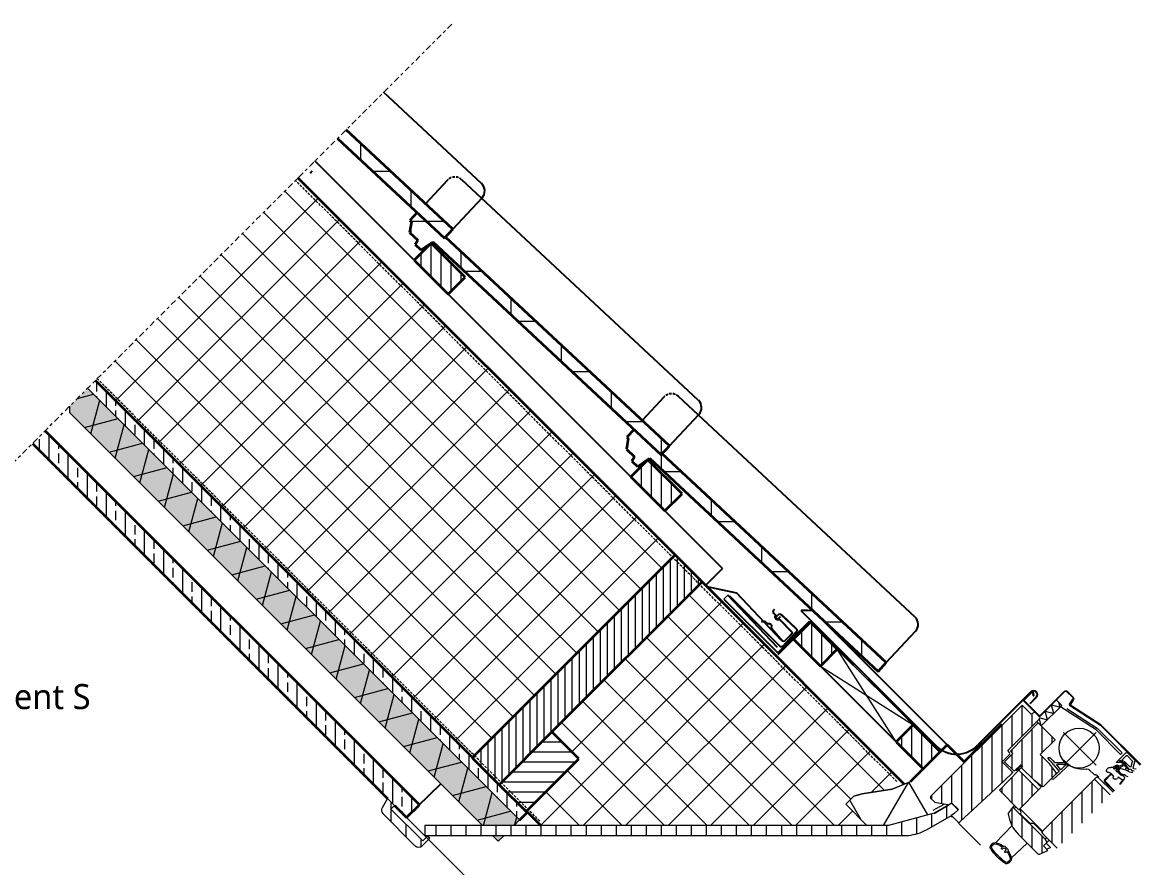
# Model space of a CAD drawing. Header units: millimetres. Extents: x 1789 to 13769, y 2055 to 27197.
# Drawn here: x 5212 to 6328, y 14554 to 15399 of the extents above; entities that cross this region are included whole.
import ezdxf

# ---------------------------------------------------------------- set-up
doc = ezdxf.new("R2010")
doc.units = ezdxf.units.MM
doc.linetypes.add('MV_center', pattern=[15, 6, -3, 3, -3])
doc.linetypes.add('MV_hidden', pattern=[3.75, 2.5, -1.25])
for name, color, linetype, lineweight in [('A-DETL', 90, 'Continuous', 13), ('A-DETL-GENF', 92, 'Continuous', 18), ('G-ANNO-TEXT', 231, 'Continuous', 13), ('SANDWICH DAKELEMENTEN', 20, 'Continuous', 70), ('TUIMELVENSTERS', 5, 'Continuous', 35), ('velux_005_dwg', 8, 'Continuous', 13)]:
    doc.layers.add(name, color=color, linetype=linetype, lineweight=lineweight)
doc.styles.add('Segoe UI_2', font='segoeui.ttf', dxfattribs={"height": 25})
pattern_1 = [(90, (0, 0), (-19.05, 1e-15), []), (90, (9.525, 0), (-19.05, 1e-15), [9.525, -4.762])]
pattern_2 = [(0, (0, 0), (0, 50), []), (90, (0, 0), (-50, 3e-15), [])]
pattern_3 = [(90, (0, 0), (-10, 6e-16), [])]
pattern_4 = [(90, (0, 0), (-15, 9e-16), [])]

# ---------------------------------------------------------------- blocks, each defined once
blk = doc.blocks.new('velux_005_dwg_VELUX 005 - 000-3291662-Details Restauratie 1-10')
at = {"layer": 'TUIMELVENSTERS', "color": 30, "lineweight": 18}
for p, q in [((554.8, 770.3), (539.9, 755.4)), ((555.2, 769.9), (540.4, 755)), ((559.3, 768.1), (557.5, 769.9)), ((559.7, 768.5), (558, 770.3)), ((539.9, 752.3), (554.1, 738.1)), ((540.4, 752.7), (554.5, 738.5))]:
    blk.add_line(p, q, dxfattribs=at)
at = {"layer": 'TUIMELVENSTERS', "color": 30, "lineweight": 18, "flags": 128}
for points in [[(556.8, 738.5), (605.6, 790.1), (606.1, 789.7), (557.3, 738.1)], [(557.3, 766), (555.8, 767.5), (556.3, 767.9), (557.7, 766.5)]]:
    blk.add_lwpolyline(points, dxfattribs=at)
at = {"layer": 'TUIMELVENSTERS', "color": 30, "lineweight": 18}
for centre, radius, start, end in [((556.4, 768.7), 2.25, 45, 135), ((556.4, 768.7), 1.65, 45, 135), ((558.5, 767.3), 1.75, 225, 315), ((558.5, 767.3), 1.15, 225, 315), ((558.5, 767.3), 1.15, 315, 45), ((558.5, 767.3), 1.75, 315, 45), ((541.5, 753.8), 2.25, 135, 225), ((541.5, 753.8), 1.65, 135, 225), ((555.7, 739.7), 2.25, 225, 315), ((555.7, 739.7), 1.65, 225, 315)]:
    blk.add_arc(centre, radius, start, end, dxfattribs=at)
blk = doc.blocks.new('velux_005_dwg_VELUX 005 - 001-3291663-Details Restauratie 1-10')
at = {"layer": 'SANDWICH DAKELEMENTEN', "color": 30, "lineweight": 18}
for p, q in [((561.1, 769.8), (562.3, 771.1)), ((562.5, 774.9), (561.9, 775.6)), ((545, 752.2), (556.7, 764.9)), ((556.9, 765), (557.5, 764.8)), ((561.3, 768.1), (561, 769.6)), ((569, 761.7), (567.6, 761.8)), ((570.4, 763.2), (569.2, 761.8)), ((574.9, 763.4), (574.1, 763.8)), ((565, 756.8), (553.9, 743.5)), ((564.8, 757.6), (565, 757))]:
    blk.add_line(p, q, dxfattribs=at)
at = {"layer": 'SANDWICH DAKELEMENTEN', "color": 30, "lineweight": 18, "flags": 128}
blk.add_lwpolyline([(552.7, 743.3), (548.9, 747.1), (545.2, 750.8)], dxfattribs=at)
at = {"layer": 'SANDWICH DAKELEMENTEN', "color": 30, "lineweight": 18}
for centre, radius, start, end in [((560.1, 773.1), 2.95, 317.5952, 37.8215), ((556.9, 764.7), 0.25, 73.0556, 137.5952), ((558.4, 767.6), 2.95, 253.0556, 9.6493), ((561.3, 769.6), 0.276, 138.4149, 188.8296), ((567.5, 758.8), 2.95, 88.092, 204.6856), ((569, 762), 0.25, 268.092, 320.1461), ((572.6, 761.3), 2.95, 59.9198, 140.1461), ((564.8, 756.9), 0.25, 320.1461, 24.6856), ((553.2, 744.3), 1.05, 234.6265, 314.8527)]:
    blk.add_arc(centre, radius, start, end, dxfattribs=at)
at = {"layer": 'TUIMELVENSTERS', "color": 30, "lineweight": 18}
for p, q in [((560.7, 770.2), (561.9, 771.5)), ((544.6, 752.5), (556.2, 765.3)), ((557.1, 765.6), (557.7, 765.4)), ((560.7, 768), (560.4, 769.5)), ((569, 761.1), (567.5, 761.2)), ((570.8, 762.8), (569.7, 761.4)), ((565.5, 756.4), (554.4, 743.1)), ((565.3, 757.8), (565.6, 757.3))]:
    blk.add_line(p, q, dxfattribs=at)
at = {"layer": 'TUIMELVENSTERS', "color": 30, "lineweight": 18, "flags": 128}
for points in [[(562, 774.5), (561.4, 775.2), (561.9, 775.6)], [(574.9, 763.4), (574.6, 762.9), (573.8, 763.3)], [(552.3, 742.9), (548.5, 746.7), (544.7, 750.4)]]:
    blk.add_lwpolyline(points, dxfattribs=at)
at = {"layer": 'TUIMELVENSTERS', "color": 30, "lineweight": 18}
for centre, radius, start, end in [((560.1, 773.1), 2.35, 317.5952, 37.8215), ((556.9, 764.7), 0.85, 73.0556, 137.5952), ((558.4, 767.6), 2.35, 253.0556, 9.6493), ((561.3, 769.6), 0.876, 138.4149, 188.8296), ((567.5, 758.8), 2.35, 88.092, 204.6856), ((569, 762), 0.85, 268.092, 320.1461), ((572.6, 761.3), 2.35, 59.9198, 140.1461), ((545.9, 751.6), 1.65, 144.7738, 225), ((545.9, 751.6), 1.05, 146.5974, 225), ((564.8, 756.9), 0.85, 320.1461, 24.6856), ((553.2, 744.3), 1.65, 234.6265, 314.8527)]:
    blk.add_arc(centre, radius, start, end, dxfattribs=at)
blk = doc.blocks.new('velux_005_dwg_VELUX 005 - 004-3291664-Details Restauratie 1-10')
at = {"layer": 'TUIMELVENSTERS', "color": 170, "lineweight": 13}
for p, q in [((307.7, 661.1), (318.5, 672)), ((309, 680.3), (308.8, 677.5))]:
    blk.add_line(p, q, dxfattribs=at)
at = {"layer": 'TUIMELVENSTERS', "color": 170, "lineweight": 13, "flags": 128}
for points in [[(269.3, 676), (275.5, 682.2), (269.3, 676), (275.5, 682.2), (269.3, 676), (275.5, 682.2)], [(269.7, 675.6), (275.9, 681.8), (269.7, 675.6), (275.9, 681.8), (269.7, 675.6), (275.9, 681.8)], [(277.6, 681.8), (302.1, 657.3), (277.6, 681.8), (302.1, 657.3), (277.6, 681.8), (302.1, 657.3)], [(278.1, 682.2), (302.5, 657.8), (278.1, 682.2), (302.5, 657.8), (278.1, 682.2), (302.5, 657.8)], [(318.5, 673.8), (311.2, 681.2), (318.5, 673.8), (311.2, 681.2), (318.5, 673.8), (311.2, 681.2)], [(202, 608.7), (241.7, 648.4), (272.1, 668.1), (272.2, 668.9), (269.1, 673.8)], [(202.5, 608.3), (242.1, 648), (272.6, 667.8), (272.9, 669), (269.6, 674.1)], [(318.1, 672.4), (303.5, 657.8), (318.1, 672.4), (303.5, 657.8), (318.1, 672.4), (303.5, 657.8)], [(309.6, 680.3), (309.4, 677.4), (309.6, 680.3), (309.4, 677.4), (308.8, 677.5), (309, 680.3), (308.8, 677.5), (309, 680.3), (308.8, 677.5), (309.4, 677.4), (309.6, 680.3), (309.4, 677.4)], [(318.1, 673.4), (310.8, 680.7), (318.1, 673.4), (310.8, 680.7), (318.1, 673.4), (310.8, 680.7)]]:
    blk.add_lwpolyline(points, dxfattribs=at)
for points in [[(202, 608.7), (241.7, 648.4), (272.1, 668.1), (272.2, 668.9), (269.1, 673.8), (272.2, 668.9), (272.1, 668.1), (241.7, 648.4)], [(202, 608.7), (241.7, 648.4), (272.1, 668.1), (272.2, 668.9), (269.1, 673.8), (272.2, 668.9), (272.1, 668.1), (241.7, 648.4)], [(202.5, 608.3), (242.1, 648), (272.6, 667.8), (272.9, 669), (269.6, 674.1), (272.9, 669), (272.6, 667.8), (242.1, 648)], [(202.5, 608.3), (242.1, 648), (272.6, 667.8), (272.9, 669), (269.6, 674.1), (272.9, 669), (272.6, 667.8), (242.1, 648)], [(307.7, 661.1), (318.5, 672)], [(307.7, 661.1), (318.5, 672)]]:
    blk.add_lwpolyline(points, close=True, dxfattribs=at)
at = {"layer": 'TUIMELVENSTERS', "color": 170, "lineweight": 13}
for centre, radius, start, end in [((276.8, 680.9), 1.8, 45, 135.003), ((276.8, 680.9), 1.8, 45, 135.003), ((276.8, 680.9), 1.8, 45, 135.003), ((276.8, 680.9), 1.8, 45, 135.003), ((276.8, 680.9), 1.8, 45, 135.003), ((276.8, 680.9), 1.2, 45, 135.003), ((276.8, 680.9), 1.2, 45, 135.003), ((276.8, 680.9), 1.2, 45, 135.003), ((276.8, 680.9), 1.2, 45, 135.003), ((276.8, 680.9), 1.2, 45, 135.003), ((310.3, 680.3), 1.3, 45, 177.3537), ((310.3, 680.3), 1.3, 45, 177.3537), ((310.3, 680.3), 1.3, 45, 177.3537), ((310.3, 680.3), 1.3, 45, 177.3537), ((310.3, 680.3), 1.3, 45, 177.3537), ((270.6, 674.7), 1.8, 135.003, 213.0031), ((270.6, 674.7), 1.8, 135.003, 213.0031), ((270.6, 674.7), 1.8, 135.003, 213.0031), ((270.6, 674.7), 1.8, 135.003, 213.0031), ((270.6, 674.7), 1.8, 135.003, 213.0031), ((270.6, 674.7), 1.2, 135.003, 213.0031), ((270.6, 674.7), 1.2, 135.003, 213.0031), ((270.6, 674.7), 1.2, 135.003, 213.0031), ((270.6, 674.7), 1.2, 135.003, 213.0031), ((270.6, 674.7), 1.2, 135.003, 213.0031), ((310.3, 680.3), 0.7, 45, 177.3537), ((310.3, 680.3), 0.7, 45, 177.3537), ((310.3, 680.3), 0.7, 45, 177.3537), ((310.3, 680.3), 0.7, 45, 177.3537), ((310.3, 680.3), 0.7, 45, 177.3537), ((317.6, 672.9), 0.7, 315, 45), ((317.6, 672.9), 0.7, 315, 45), ((317.6, 672.9), 0.7, 315, 45), ((317.6, 672.9), 0.7, 315, 45), ((317.6, 672.9), 0.7, 315, 45), ((317.6, 672.9), 1.3, 315, 45), ((317.6, 672.9), 1.3, 315, 45), ((317.6, 672.9), 1.3, 315, 45), ((317.6, 672.9), 1.3, 315, 45), ((317.6, 672.9), 1.3, 315, 45), ((303, 658.3), 1.3, 225, 315), ((303, 658.3), 1.3, 225, 315), ((303, 658.3), 1.3, 225, 315), ((303, 658.3), 1.3, 225, 315), ((303, 658.3), 1.3, 225, 315), ((303, 658.3), 0.7, 225, 315), ((303, 658.3), 0.7, 225, 315), ((303, 658.3), 0.7, 225, 315), ((303, 658.3), 0.7, 225, 315), ((303, 658.3), 0.7, 225, 315)]:
    blk.add_arc(centre, radius, start, end, dxfattribs=at)
blk = doc.blocks.new('velux_005_dwg_VELUX 005 - 006-3291665-Details Restauratie 1-10')
at = {"layer": 'TUIMELVENSTERS', "color": 30, "lineweight": 18}
for p, q in [((321.7, 605.3), (323.7, 603.3)), ((301.9, 587), (307.1, 592.2)), ((303.9, 583.5), (301.9, 585.5))]:
    blk.add_line(p, q, dxfattribs=at)
for centre, start, end in [((321, 604.6), 45, 90), ((302.6, 586.2), 135, 225)]:
    blk.add_arc(centre, 1, start, end, dxfattribs=at)
blk = doc.blocks.new('velux_005_dwg_VELUX 005 - 007-3291666-Details Restauratie 1-10')
at = {"layer": 'TUIMELVENSTERS', "color": 30, "lineweight": 18}
for p, q in [((322.5, 564.9), (300, 542.3)), ((329.2, 566), (327.8, 567.9)), ((293.3, 533.3), (295.2, 531.4))]:
    blk.add_line(p, q, dxfattribs=at)
at = {"layer": 'TUIMELVENSTERS', "color": 170, "lineweight": 13}
for p, q in [((346.8, 530.8), (330.4, 548.1)), ((331.2, 515.2), (315.3, 530.3)), ((336.6, 524.2), (337.8, 525.4)), ((338.8, 525.4), (339.9, 524.4)), ((340.9, 525.4), (340.5, 525.8)), ((340.6, 524.4), (340.9, 524.7)), ((348.6, 529.3), (350.5, 527.4)), ((351.4, 528.3), (349.5, 530.2)), ((336.1, 521.4), (336.6, 521)), ((337.6, 522.1), (336.6, 523.2)), ((337.3, 521), (337.6, 521.4)), ((331.8, 512.5), (333.7, 510.6)), ((334.5, 511.5), (332.7, 513.3))]:
    blk.add_line(p, q, dxfattribs=at)
at = {"layer": 'TUIMELVENSTERS', "color": 30, "lineweight": 18, "flags": 128}
blk.add_lwpolyline([(296.4, 530.2), (292.4, 526.2), (292.5, 525.7), (295.7, 524.2)], dxfattribs=at)
at = {"layer": 'TUIMELVENSTERS', "color": 170, "lineweight": 13, "flags": 128}
blk.add_lwpolyline([(337.6, 527.4), (334.6, 524.4)], close=True, dxfattribs=at)
at = {"layer": 'TUIMELVENSTERS', "color": 170, "lineweight": 13}
for centre, radius, start, end in [((307.8, 554.2), 51.8, 304.0472, 325.9528), ((338.3, 526.7), 1, 47.2785, 135), ((338.3, 526.7), 1, 47.2785, 135), ((338.3, 524.9), 0.75, 45, 135), ((339, 527.5), 0.1, 227.2785, 305.8418), ((350.8, 511.2), 20, 100.1501, 125.8418), ((341.1, 526.4), 0.75, 122.6844, 225), ((350.8, 511.2), 18.8, 100.1501, 122.6844), ((340.6, 525.1), 0.5, 315, 45), ((347.7, 528.4), 2.5, 45, 100.1501), ((347.7, 528.4), 1.3, 45, 100.1501), ((349.2, 526.2), 1.8, 325.9528, 45), ((349.2, 526.2), 3, 325.9528, 45), ((350.8, 511.2), 20, 144.1582, 169.8499), ((333.6, 514.3), 2.5, 169.8499, 225), ((350.8, 511.2), 18.8, 147.3156, 169.8499), ((333.6, 514.3), 1.3, 169.8499, 225), ((335.3, 523.7), 1, 135, 222.7215), ((335.3, 523.7), 1, 135, 222.7215), ((334.5, 522.9), 0.1, 324.1582, 42.7215), ((335.6, 520.9), 0.75, 45, 147.3156), ((337.1, 523.7), 0.75, 135, 225), ((336.9, 521.4), 0.5, 225, 315), ((307.8, 554.2), 53, 304.0472, 315), ((337.3, 521.7), 0.5, 315, 45), ((340.2, 524.7), 0.5, 225, 315), ((307.8, 554.2), 53, 315, 325.9528), ((335.8, 512.7), 3, 225, 304.0472), ((335.8, 512.7), 1.8, 225, 304.0472)]:
    blk.add_arc(centre, radius, start, end, dxfattribs=at)
blk = doc.blocks.new('velux_005_dwg_VELUX 005 - 008-3291667-Details Restauratie 1-10')
at = {"layer": 'TUIMELVENSTERS', "color": 30, "lineweight": 18}
for p, q in [((229.6, 581.2), (244.3, 595.8)), ((246.4, 595.8), (249.2, 593.1))]:
    blk.add_line(p, q, dxfattribs=at)
blk.add_arc((245.4, 594.8), 1.5, 44.9627, 134.9627, dxfattribs=at)
blk = doc.blocks.new('velux_005_dwg_VELUX 005 - 011-3291669-Details Restauratie 1-10')
at = {"layer": 'TUIMELVENSTERS', "color": 170, "lineweight": 13}
for p, q in [((237.5, 592.1), (228.1, 582.7)), ((238, 591.7), (228.5, 582.3)), ((231.7, 598.9), (237.5, 593)), ((232.1, 599.3), (238, 593.4))]:
    blk.add_line(p, q, dxfattribs=at)
at = {"layer": 'TUIMELVENSTERS', "color": 170, "lineweight": 13, "flags": 128}
blk.add_lwpolyline([(231, 599.3), (229.5, 597.8), (229.9, 597.4), (231.4, 598.9)], dxfattribs=at)
at = {"layer": 'TUIMELVENSTERS', "color": 170, "lineweight": 13}
for centre, radius, start, end in [((231.5, 598.7), 0.8, 45, 135), ((231.5, 598.7), 0.2, 45, 135), ((237.1, 592.6), 0.6, 315, 45), ((237.1, 592.6), 1.2, 315, 45)]:
    blk.add_arc(centre, radius, start, end, dxfattribs=at)
blk = doc.blocks.new('velux_005_dwg_VELUX 005 - 012-3291670-Details Restauratie 1-10')
at = {"layer": 'TUIMELVENSTERS', "color": 170, "lineweight": 13}
for p, q in [((275.1, 607.3), (282.6, 599.9)), ((279.1, 611.9), (276.7, 609.5)), ((281.4, 603.8), (277.1, 608.2)), ((277.5, 609), (285.4, 609)), ((288, 611), (279.4, 611)), ((285.8, 608.2), (282.3, 604)), ((282.6, 599.8), (288.9, 594.1)), ((289.3, 596.4), (283.9, 601.4)), ((290.3, 594.2), (291, 595))]:
    blk.add_line(p, q, dxfattribs=at)
at = {"layer": 'TUIMELVENSTERS', "color": 170, "lineweight": 13, "flags": 128}
for points in [[(283.8, 602.7), (290.9, 611.1), (292.6, 612.8), (294.8, 615.1), (294.1, 615.8)], [(292.7, 615.8), (289.4, 612.4), (288.4, 611.2)]]:
    blk.add_lwpolyline(points, dxfattribs=at)
at = {"layer": 'TUIMELVENSTERS', "color": 170, "lineweight": 13}
for centre, radius, start, end in [((293.4, 615), 1, 44.944, 134.9441), ((260, 625.4), 23.1, 307.5385, 316.3895), ((259, 629.1), 26.6, 304.4619, 305.5533), ((274.8, 607), 0.5, 45.0402, 125.6489), ((277.5, 608.5), 0.5, 90, 225), ((279.4, 611.5), 0.5, 135, 270), ((281.8, 604.2), 0.5, 224.942, 323.1691), ((284.6, 602.1), 3, 139.7807, 143.1093), ((285.4, 608.5), 0.5, 319.7902, 90), ((288, 611.5), 0.5, 269.9177, 319.7079), ((283, 600.2), 0.5, 225, 227.534), ((284.6, 602.1), 1, 139.8307, 227.5746), ((289.6, 594.9), 1, 230.062, 320.0229), ((289.4, 596.6), 0.201, 227.5227, 311.3715)]:
    blk.add_arc(centre, radius, start, end, dxfattribs=at)
blk = doc.blocks.new('velux_005_dwg_VELUX 005 - 013-3291671-Details Restauratie 1-10')
at = {"layer": 'TUIMELVENSTERS', "color": 170, "lineweight": 13}
for p, q in [((253, 603.2), (248.9, 599.1)), ((278.8, 613.3), (276.7, 611.2)), ((245.4, 598), (243.8, 596.4))]:
    blk.add_line(p, q, dxfattribs=at)
for centre, radius, start, end in [((255.8, 600.4), 4, 81.1006, 135), ((259.9, 627.1), 23.1, 261.2304, 316.406), ((246.8, 596.6), 2, 80.0996, 135), ((247.5, 600.5), 2, 260.0996, 315)]:
    blk.add_arc(centre, radius, start, end, dxfattribs=at)
blk = doc.blocks.new('velux_005_dwg_VELUX 005 - 014-3291672-Details Restauratie 1-10')
at = {"layer": 'TUIMELVENSTERS', "color": 170, "lineweight": 13}
for p, q in [((215.3, 620.6), (208, 613.4)), ((210.4, 612.5), (215.6, 617.7)), ((216.3, 617.7), (220.2, 613.9)), ((226, 611.3), (216.7, 620.6)), ((209.2, 604.7), (206.4, 604.4)), ((207.8, 612.4), (209.7, 605.3)), ((211.6, 607), (210.3, 612)), ((217.7, 611.6), (212.8, 606.6)), ((213.7, 603.8), (215.1, 602.4)), ((214.6, 605.3), (218.5, 610.9)), ((218.1, 607.7), (215.2, 604.7)), ((216, 605.4), (215.3, 604.7)), ((216.7, 603.3), (216.7, 605.1)), ((221.5, 606.6), (219, 607.8)), ((220.2, 613.2), (219.9, 612.9)), ((222.7, 612.3), (219.9, 609.5)), ((219.9, 612.2), (220.1, 612)), ((220.1, 608.4), (222.9, 607.3)), ((220.8, 611.9), (222.1, 612.9)), ((222.7, 612.1), (222.1, 611.4)), ((222.4, 610.8), (225.8, 610.8)), ((223.6, 605.3), (224.5, 603.6)), ((225, 607.2), (223.7, 605.9)), ((223.8, 607.4), (224.2, 607.9)), ((224.4, 604), (224.4, 604.9)), ((225, 604.7), (224.8, 604)), ((225, 603.6), (225.1, 603.6)), ((227.2, 606.3), (225.6, 607.3)), ((225.6, 603.6), (225.9, 602.9)), ((225.9, 606.5), (226.8, 606.5)), ((226.1, 608.1), (229.1, 606.4)), ((226.9, 606.1), (226.2, 605.9)), ((227.2, 605.8), (227.3, 605.8)), ((227.9, 604.9), (227.3, 605.3)), ((229.2, 605.6), (228.5, 605)), ((228.7, 604.4), (228.8, 604.4)), ((230.5, 606), (231.2, 605.8)), ((208.5, 602.3), (210.2, 602.5)), ((222.3, 589.3), (218.5, 594.3)), ((218.6, 596.4), (220, 597.9)), ((220.2, 593.3), (222.8, 589.7)), ((224, 596.3), (220.3, 593.7)), ((220.4, 598.1), (222, 598.5)), ((220.5, 599.2), (221.5, 599.5)), ((222, 598.6), (220.8, 598.3)), ((222.2, 598.6), (225.1, 601.5)), ((225.9, 602.3), (222.3, 598.8)), ((226.8, 594.1), (225.1, 595)), ((226.4, 602.1), (226.4, 602.1))]:
    blk.add_line(p, q, dxfattribs=at)
at = {"layer": 'TUIMELVENSTERS', "color": 170, "lineweight": 13, "flags": 128}
for points in [[(214.7, 605.2), (215.3, 606.3), (217.9, 608.8)], [(216.6, 603.2), (222.8, 604.7), (224, 602.6), (221.8, 606.3)], [(218.5, 609.4), (221.2, 612.1), (222.3, 612.8)], [(226.6, 602.8), (226.1, 603.9), (225.3, 604.7)], [(226.1, 605.6), (226.9, 604.8), (228.1, 604.3)], [(221.8, 599.7), (223.9, 601.7), (221.7, 599.6), (219.3, 599)]]:
    blk.add_lwpolyline(points, dxfattribs=at)
at = {"layer": 'TUIMELVENSTERS', "color": 170, "lineweight": 13}
for centre, radius, start, end in [((216, 619.9), 1, 45, 135), ((216, 617.4), 0.5, 45, 135), ((208.7, 612.7), 1, 135, 195), ((209.2, 605.2), 0.5, 275, 15), ((210.7, 612.1), 0.5, 135, 195), ((210.1, 603.5), 1, 275, 342.3801), ((212.6, 602.7), 1.6, 45, 162.3801), ((212.3, 607.1), 0.7, 195, 315), ((215, 605), 0.5, 145, 225), ((215, 605), 0.35, 149.1117, 315), ((215, 605), 0.5, 225, 315), ((217.3, 600.3), 3, 103.306, 131.5087), ((216.3, 605.1), 0.4, 45, 135), ((216.3, 605.1), 0.4, 0, 45), ((218.1, 611.2), 0.5, 45, 135), ((218.2, 609.1), 0.4, 225, 45), ((218.6, 607.2), 0.7, 60, 135), ((218.1, 611.2), 0.5, 325, 45), ((220.2, 612.6), 0.5, 135, 225), ((220.4, 609), 0.7, 135, 240), ((220.5, 612.3), 0.5, 225, 305), ((219.8, 613.6), 0.5, 315, 45), ((221.2, 606), 0.7, 30, 65), ((222.4, 611.2), 0.4, 135, 225), ((222.4, 612.5), 0.5, 45, 125), ((222.4, 611.2), 0.4, 225, 270), ((222.5, 612.5), 0.35, 315, 120.8883), ((222.4, 612.5), 0.5, 315, 45), ((223.3, 607.9), 0.7, 240, 315), ((224, 605.5), 0.5, 135, 210), ((225.3, 606.8), 1.5, 60, 135), ((225.9, 605), 1.5, 135, 181.2115), ((224.6, 604), 0.2, 170.9861, 346.1247), ((224.8, 603.8), 0.3, 210, 315), ((225.9, 605), 1.5, 88.7885, 135), ((225.3, 606.8), 0.5, 60, 135), ((225.1, 604.6), 0.2, 39.9991, 166.1247), ((225.3, 603.4), 0.3, 30, 135), ((225.8, 611.1), 0.329, 270, 315), ((225.5, 602.7), 0.5, 315, 30), ((225.8, 611.1), 0.329, 315, 45), ((226.3, 605.7), 0.2, 103.8753, 230.0009), ((226.9, 606.3), 0.2, 283.8753, 99.0139), ((227.4, 605.6), 0.3, 135, 240), ((227.1, 606.1), 0.3, 315, 60), ((228.2, 605.3), 0.5, 240, 315), ((228.3, 604.8), 0.6, 247.1777, 315), ((228.3, 604.9), 0.6, 315, 0.8862), ((230.1, 604.9), 1.2, 71.1933, 180.8862), ((228.8, 606), 0.5, 315.0001, 60.0001), ((231.6, 606.7), 1, 251.1933, 275.3033), ((232.7, 602.6), 3.29, 349.701, 108.8245), ((210.5, 608.5), 7.65, 264.8683, 309.4554), ((210.5, 608.5), 12.7, 287.5472, 307.4093), ((219.7, 595.3), 1.6, 135, 217.2223), ((220, 596.1), 3, 103.306, 128.7196), ((220.7, 597.2), 0.9, 105, 135), ((220.6, 598.7), 0.5, 105, 285), ((220.5, 593.5), 0.3, 125, 214.8561), ((221.3, 600.2), 0.7, 285, 315), ((221.8, 599.3), 0.7, 285, 315), ((222, 598.8), 0.3, 285, 315.0942), ((223.4, 602.2), 0.7, 315, 30), ((223.2, 602.2), 0.817, 321.0715, 23.9285), ((224.2, 596.1), 0.3, 16.5703, 125), ((227.1, 596.9), 2.74, 196.5703, 225), ((226, 600.7), 1.2, 89.1138, 137.1348), ((226, 602.5), 0.6, 269.1138, 315), ((226, 602.5), 0.6, 315, 22.8223), ((227.4, 596.1), 2.04, 252.7048, 40.3937), ((186.2, 643.8), 63.1, 312.742, 315.9532), ((186.2, 643.8), 63.1, 312.742, 315.9532), ((235.4, 594.8), 6.36, 91.4037, 127.3584), ((235, 602.2), 1, 285.4642, 352.0659), ((222.5, 589.5), 0.3, 214.5139, 40.155)]:
    blk.add_arc(centre, radius, start, end, dxfattribs=at)
blk = doc.blocks.new('velux_005_dwg_VELUX 005 - 015-3291673-Details Restauratie 1-10')
at = {"layer": 'TUIMELVENSTERS', "color": 170, "lineweight": 13}
for p, q in [((320.9, 608.2), (325.3, 603.8)), ((321.2, 608.8), (325.8, 604.2))]:
    blk.add_line(p, q, dxfattribs=at)
at = {"layer": 'TUIMELVENSTERS', "color": 170, "lineweight": 13, "flags": 128}
blk.add_lwpolyline([(325, 603.3), (322.9, 604.8), (322.5, 604.3), (324.7, 602.8)], dxfattribs=at)
at = {"layer": 'TUIMELVENSTERS', "color": 170, "lineweight": 13}
for centre, radius, start, end in [((319.2, 607.1), 2.05, 335.2829, 32.7903), ((325.2, 603.5), 0.882, 235.7982, 45), ((325.1, 603.6), 0.287, 235.7982, 45)]:
    blk.add_arc(centre, radius, start, end, dxfattribs=at)
blk = doc.blocks.new('42 isolatie - Type 1-3775926-Details Restauratie 1-10')
at = {"layer": 'A-DETL-GENF'}
h = blk.add_hatch(color=256, dxfattribs=at)
h.paths.add_polyline_path([(0.3, 30.8), (0.3, 22.7), (8.3, 30.8)])
h.paths.add_polyline_path([(22.5, 30.8), (0.3, 8.6), (0.3, 0.8), (610.1, 0.8), (610.1, 26.4), (605.7, 30.8), (37.2, 30.8)])
at = {"layer": 'A-DETL-GENF', "lineweight": 13}
h = blk.add_hatch(dxfattribs=at)
h.set_pattern_fill('FP_13', color=256, style=0, pattern_type=2)
h.set_pattern_definition([(60, (-2380.567, 120.812), (-25.98076, 15), []), (120, (-2380.567, 120.812), (-25.98076, -15), [])])
h.paths.add_polyline_path([(0.3, 30.8), (0.3, 22.7), (8.3, 30.8)])
h.paths.add_polyline_path([(22.5, 30.8), (0.3, 8.6), (0.3, 0.8), (610.1, 0.8), (610.1, 26.4), (605.7, 30.8), (37.2, 30.8)])
at = {"layer": 'A-DETL-GENF'}
for p, q in [((8.3, 30.8), (0.3, 30.8)), ((0.3, 30.8), (0.3, 22.7)), ((8.3, 30.8), (0.3, 30.8)), ((0.3, 30.8), (0.3, 22.7)), ((605.7, 30.8), (22.5, 30.8)), ((605.7, 30.8), (22.5, 30.8)), ((610.1, 26.4), (605.7, 30.8)), ((610.1, 26.4), (605.7, 30.8)), ((0.3, 8.6), (0.3, 0.8)), ((0.3, 8.6), (0.3, 0.8)), ((0.3, 0.8), (610.1, 0.8)), ((0.3, 0.8), (610.1, 0.8))]:
    blk.add_line(p, q, dxfattribs=at)
blk = doc.blocks.new('NLRS_00_DI_maskeer - Type 1-4234687-Details Restauratie 1-10')
at = {"layer": 'A-DETL-GENF', "linetype": 'MV_center'}
blk.add_line((628.6, 0), (-100, 0), dxfattribs=at)

msp = doc.modelspace()

# ---------------------------------------------------------------- hatches: boundary and pattern name
at = {"layer": 'A-DETL-GENF', "lineweight": 13}
h = msp.add_hatch(dxfattribs=at)
h.set_pattern_fill('FP_6', color=253, style=0, pattern_type=2)
h.set_pattern_definition(pattern_2)
h.paths.add_polyline_path([(5633.4, 15183.1), (5641.6, 15191.9), (5535.1, 15291.2), (5526.6, 15282.7)])
h = msp.add_hatch(dxfattribs=at)
h.set_pattern_fill('FP_4', color=251, style=0, pattern_type=2)
h.set_pattern_definition([(45, (0, 0), (-21.213203, 21.213203), []), (135, (0, 0), (-21.213203, -21.213203), [])])
h.paths.add_polyline_path([(6055.1, 14596.5), (6033.9, 14617.7), (6042, 14625.8), (6050.5, 14628.1), (6080.2, 14632.8), (6092.4, 14637.9), (5890.5, 14839.9), (5740.6, 14690), (5767.4, 14663.1), (5715.1, 14610.8), (5729.4, 14596.5), (5895.6, 14596.5)])
h.paths.add_polyline_path([(5661.4, 14664.5), (5863.6, 14866.7), (5487.1, 15243.2), (5284.9, 15041), (5661, 14664.9)])
h = msp.add_hatch(dxfattribs=at)
h.set_pattern_fill('FP_6', color=253, style=0, pattern_type=2)
h.set_pattern_definition(pattern_2)
h.paths.add_polyline_path([(5849.8, 14966.8), (5858, 14975.5), (5634.3, 15184.1), (5633.4, 15183.1), (5606.2, 15208.5), (5598.9, 15200.7), (5600.4, 15199.3), (5598.6, 15188.6), (5606.7, 15181.1), (5604, 15176.8), (5609.9, 15171.4), (5621.6, 15179.5), (5654.1, 15149.3)])
h = msp.add_hatch(dxfattribs=at)
h.set_pattern_fill('FP_11', color=253, style=0, pattern_type=2)
h.set_pattern_definition(pattern_3)
h.paths.add_polyline_path([(5637.1, 15127.2), (5654.1, 15144.1), (5620.1, 15178.1), (5603.2, 15161.1)])
h = msp.add_hatch(dxfattribs=at)
h.set_pattern_fill('FP_3', color=250, style=0, pattern_type=2)
h.set_pattern_definition(pattern_1)
h.paths.add_polyline_path([(5708.3, 14602), (5716.1, 14609.8), (5715.1, 14610.8), (5714.8, 14610.4), (5661, 14664.1), (5661.4, 14664.5), (5284.9, 15041), (5277.1, 15033.2), (5699.9, 14610.4)])
h = msp.add_hatch(dxfattribs=at)
h.set_pattern_fill('FP_3', color=250, style=0, pattern_type=2)
h.set_pattern_definition(pattern_1)
h.paths.add_polyline_path([(5595.6, 14604.4), (5608.3, 14617.1), (5234.7, 14990.8), (5222, 14978), (5590.7, 14609.3)])
h = msp.add_hatch(dxfattribs=at)
h.set_pattern_fill('FP_6', color=253, style=0, pattern_type=2)
h.set_pattern_definition(pattern_2)
h.paths.add_polyline_path([(6066.2, 14750.4), (6074.3, 14759.2), (5850.7, 14967.7), (5849.8, 14966.8), (5822.6, 14992.1), (5815.3, 14984.3), (5816.8, 14982.9), (5815, 14972.3), (5823.1, 14964.8), (5820.4, 14960.4), (5826.2, 14955), (5838, 14963.2), (6025.5, 14788.3)])
h = msp.add_hatch(dxfattribs=at)
h.set_pattern_fill('FP_11', color=253, style=0, pattern_type=2)
h.set_pattern_definition(pattern_3)
h.paths.add_polyline_path([(5853.5, 14910.8), (5870.5, 14927.8), (5836.5, 14961.7), (5819.5, 14944.7)])
h = msp.add_hatch(dxfattribs=at)
h.set_pattern_fill('FP_79', color=250, style=0, pattern_type=2)
h.set_pattern_definition([(90, (0, 0), (-7, 4e-16), [])])
h.paths.add_polyline_path([(5687.9, 14637.3), (5890.5, 14839.9), (5863.6, 14866.7), (5661, 14664.1)])
h = msp.add_hatch(dxfattribs=at)
h.set_pattern_fill('FP_11', color=253, style=0, pattern_type=2)
h.set_pattern_definition(pattern_3)
h.paths.add_polyline_path([(6008.6, 14755.7), (6025.5, 14772.7), (5998.7, 14799.6), (5981.7, 14782.6)])
h = msp.add_hatch(dxfattribs=at)
h.set_pattern_fill('FP_11', color=253, style=0, pattern_type=2)
h.set_pattern_definition(pattern_3)
h.paths.add_polyline_path([(6226.7, 14567.8), (6227.5, 14568), (6235.7, 14571.7), (6231.3, 14576.1), (6235.2, 14580), (6233.4, 14582.5), (6201.2, 14614.6), (6200.5, 14614.6), (6196.3, 14609), (6196.2, 14608.2), (6198, 14600.7), (6201.4, 14593.8), (6206.2, 14587.8), (6226.1, 14568), (6226.4, 14567.9)])
h.paths.add_polyline_path([(6245, 14574), (6298, 14627), (6283.4, 14641.7), (6282.7, 14642.1), (6281.9, 14642.1), (6281.2, 14641.7), (6230.3, 14590.8), (6229.9, 14589.9), (6230, 14589.2), (6230.3, 14588.7)])
h.paths.add_polyline_path([(6146.8, 14599.7), (6147.6, 14599.8), (6147.9, 14600.1), (6192.2, 14641), (6200.7, 14649.4), (6190.1, 14660), (6197.5, 14667.5), (6197.9, 14668.1), (6197.9, 14668.9), (6197.5, 14669.6), (6195.7, 14671.4), (6227.6, 14703.3), (6227.8, 14704), (6227.7, 14704.4), (6227.3, 14705.1), (6222.8, 14709.7), (6219.1, 14707.6), (6210, 14716.8), (6118.7, 14625.4), (6118.7, 14624), (6123, 14619.7), (6135.5, 14617.5), (6136.2, 14616.8), (6140, 14619), (6146.4, 14612.5), (6142, 14608.1), (6139.3, 14606.6), (6146.1, 14599.9), (6146.4, 14599.7)])
h.paths.add_polyline_path([(6206.7, 14612.3), (6226.5, 14632.1), (6206.7, 14651.9), (6187.3, 14631.7)])
h.paths.add_polyline_path([(6230.8, 14635.5), (6231.1, 14635.5), (6231.7, 14635.9), (6243.9, 14648.2), (6244.2, 14648.9), (6244, 14649.6), (6243.8, 14649.9), (6237.6, 14657.9), (6228.1, 14667.4), (6242.9, 14682.2), (6225.9, 14699.2), (6198.4, 14670.7), (6200.7, 14668.4), (6192.5, 14660.2), (6202, 14650.7), (6209.2, 14657.4), (6210.5, 14656), (6209.1, 14654.6), (6221.7, 14642), (6230.1, 14635.6), (6230.4, 14635.5)])
h = msp.add_hatch(dxfattribs=at)
h.set_pattern_fill('FP_11', color=253, style=0, pattern_type=2)
h.set_pattern_definition(pattern_3)
h.paths.add_polyline_path([(6111.1, 14653.2), (6128.1, 14670.2), (6101.2, 14697), (6084.2, 14680.1), (6110, 14654.3)])
h = msp.add_hatch(dxfattribs=at)
h.set_pattern_fill('FP_80', color=250, style=0, pattern_type=2)
h.set_pattern_definition([(180, (0, 0), (-1e-15, -10), [])])
h.paths.add_polyline_path([(5714.8, 14610.4), (5767.4, 14663.1), (5740.6, 14690), (5687.9, 14637.3), (5692, 14633.1)])
h = msp.add_hatch(dxfattribs=at)
h.set_pattern_fill('FP_8', color=251, style=0, pattern_type=2)
h.set_pattern_definition([(60, (0, 0), (-51.96152, 30), []), (120, (0, 0), (-51.96152, -30), [])])
h.paths.add_polyline_path([(6076.7, 14596.5), (6122.3, 14608.8), (6136.2, 14616.8), (6135.5, 14617.5), (6123, 14619.7), (6118.7, 14624), (6118.7, 14625.4), (6152.8, 14659.5), (6135.1, 14677.2), (6098.3, 14640.3), (6080.2, 14632.8), (6050.5, 14628.1), (6042, 14625.8), (6033.9, 14617.7), (6055.1, 14596.5)])
h = msp.add_hatch(dxfattribs=at)
h.set_pattern_fill('FP_17', color=253, style=0, pattern_type=2)
h.set_pattern_definition(pattern_4)
h.paths.add_polyline_path([(5607.5, 14574.8), (5608.8, 14575), (5610, 14575.5), (5611, 14576.3), (5618.8, 14584), (5616.7, 14586.2), (5611.7, 14581.2), (5579.9, 14613), (5583.4, 14616.6), (5576.5, 14623.5), (5570.7, 14613.4), (5570.4, 14612.3), (5570.4, 14611.3), (5570.6, 14610.3), (5571.1, 14609.3), (5571.7, 14608.5), (5603.9, 14576.3), (5605, 14575.5), (5606.2, 14575)])
h = msp.add_hatch(dxfattribs=at)
h.set_pattern_fill('FP_17', color=253, style=0, pattern_type=2)
h.set_pattern_definition(pattern_4)
h.paths.add_polyline_path([(5613.9, 14586.5), (6094.5, 14586.5), (6096.8, 14586.7), (6099.1, 14587), (6101.4, 14587.4), (6105.3, 14588.4), (6105.9, 14588.6), (6108.1, 14589.3), (6110.3, 14590.2), (6112.4, 14591.1), (6114.5, 14592.2), (6142, 14608.1), (6146.1, 14612.2), (6139.6, 14618.7), (6122.3, 14608.7), (6076.7, 14596.5), (5613.9, 14596.5)])

# ---------------------------------------------------------------- linework, layer by layer
at = {"layer": 'A-DETL', "lineweight": 25}
for p, q in [((5670.4, 15237.5), (5572.6, 15328.7)), ((5499.2, 15248.1), (5501.3, 15250.3)), ((5603.2, 15161.1), (5504.1, 15260.2)), ((5636.4, 15240.9), (5614.4, 15217.3)), ((5886.8, 15021.1), (5650.6, 15241.4)), ((5641.6, 15191.9), (5670.9, 15223.4)), ((5911, 14853.3), (5637.1, 15127.2)), ((5852.8, 15024.5), (5830.8, 15000.9)), ((6103.2, 14804.7), (5866.9, 15025)), ((5858, 14975.5), (5887.3, 15007)), ((5911, 14853.3), (5894, 14836.3)), ((5895.2, 14835.1), (5924.8, 14828.8)), ((5965.9, 14774.2), (5916.4, 14826.5)), ((5924.8, 14828.8), (5969.3, 14781.8)), ((5912.3, 14822.7), (5966.1, 14768.9)), ((6152, 14660.3), (6005.3, 14807)), ((5966.1, 14768.9), (5997.7, 14800.5)), ((5997.7, 14800.5), (6041.4, 14756.8)), ((5981.7, 14782.6), (5966.1, 14767)), ((6074.3, 14759.2), (6103.7, 14790.6)), ((6084.2, 14680.1), (6008.6, 14755.7)), ((6189.5, 14697.8), (6152, 14660.3)), ((5606.9, 14615.7), (5629.6, 14638.3))]:
    msp.add_line(p, q, dxfattribs=at)
at = {"layer": 'A-DETL', "lineweight": 35}
for p, q in [((5641.6, 15191.9), (5535.1, 15291.2)), ((5526.6, 15282.7), (5633.4, 15183.1)), ((5863.6, 14866.7), (5487.1, 15243.2)), ((5606.2, 15208.5), (5598.9, 15200.7)), ((5600.4, 15199.3), (5598.6, 15188.6)), ((5598.9, 15200.7), (5600.4, 15199.3)), ((5598.6, 15188.6), (5606.7, 15181.1)), ((5633.4, 15183.1), (5641.6, 15191.9)), ((5858, 14975.5), (5634.3, 15184.1)), ((5620.1, 15178.1), (5603.2, 15161.1)), ((5606.7, 15181.1), (5604, 15176.8)), ((5604, 15176.8), (5609.9, 15171.4)), ((5609.9, 15171.4), (5621.6, 15179.5)), ((5654.1, 15144.1), (5620.1, 15178.1)), ((5621.6, 15179.5), (5849.8, 14966.8)), ((5603.2, 15161.1), (5637.1, 15127.2)), ((5637.1, 15127.2), (5654.1, 15144.1)), ((5284.9, 15041), (5661.4, 14664.5)), ((5661.4, 14664.5), (5284.9, 15041)), ((5608.3, 14617.1), (5234.7, 14990.8)), ((5816.8, 14982.9), (5815, 14972.3)), ((5822.6, 14992.1), (5815.3, 14984.3)), ((5815.3, 14984.3), (5816.8, 14982.9)), ((5222, 14978), (5576.5, 14623.5)), ((5815, 14972.3), (5823.1, 14964.8)), ((5849.8, 14966.8), (5858, 14975.5)), ((5836.5, 14961.7), (5819.5, 14944.7)), ((5823.1, 14964.8), (5820.4, 14960.4)), ((5820.4, 14960.4), (5826.2, 14955)), ((5826.2, 14955), (5838, 14963.2)), ((5870.5, 14927.8), (5836.5, 14961.7)), ((5838, 14963.2), (6066.2, 14750.4)), ((6074.3, 14759.2), (5850.7, 14967.7)), ((5819.5, 14944.7), (5853.5, 14910.8)), ((5853.5, 14910.8), (5870.5, 14927.8)), ((5863.6, 14866.7), (5661, 14664.1)), ((5890.5, 14839.9), (5863.6, 14866.7)), ((5740.6, 14690), (5890.5, 14839.9)), ((6092.4, 14637.9), (5890.5, 14839.9)), ((5998.7, 14799.6), (5981.7, 14782.6)), ((6025.5, 14772.7), (5998.7, 14799.6)), ((5981.7, 14782.6), (6008.6, 14755.7)), ((6008.6, 14755.7), (6025.5, 14772.7)), ((6066.2, 14750.4), (6074.3, 14759.2)), ((6101.2, 14697), (6084.2, 14680.1)), ((6128.1, 14670.2), (6101.2, 14697)), ((5740.6, 14690), (5687.9, 14637.3)), ((5767.4, 14663.1), (5740.6, 14690)), ((6084.2, 14680.1), (6111.1, 14653.2)), ((6135.1, 14677.2), (6098.3, 14640.3)), ((6111.1, 14653.2), (6128.1, 14670.2)), ((6152.8, 14659.5), (6135.1, 14677.2)), ((5661, 14664.1), (5687.9, 14637.3)), ((5714.8, 14610.4), (5767.4, 14663.1)), ((5687.9, 14637.3), (5714.8, 14610.4)), ((5583.4, 14616.6), (5595.6, 14604.4)), ((5595.6, 14604.4), (5608.3, 14617.1)), ((5708.3, 14602), (5716.1, 14609.8)), ((5715.1, 14610.8), (5729.4, 14596.5)), ((5716.1, 14609.8), (5715.1, 14610.8))]:
    msp.add_line(p, q, dxfattribs=at)
at = {"layer": 'A-DETL', "linetype": 'MV_hidden', "lineweight": 18}
for p, q in [((6085, 14640.4), (5484.7, 15240.7)), ((5728.5, 14601), (5286.7, 15042.7))]:
    msp.add_line(p, q, dxfattribs=at)
at = {"layer": 'A-DETL'}
for p, q in [((5912.3, 14822.7), (5916.4, 14826.5)), ((6121.3, 14611.7), (6132.3, 14618)), ((6122.5, 14608.9), (6136.2, 14616.8)), ((6146.2, 14612.4), (6139.8, 14618.9)), ((6203.8, 14615.2), (6202.2, 14613.6)), ((6140.7, 14605), (6139.2, 14606.4)), ((6140.8, 14605.1), (6140.7, 14605)), ((6208.2, 14611.7), (6206.9, 14612.1)), ((6208.9, 14610.6), (6208.2, 14611.7)), ((6208.2, 14608.3), (6209, 14609.3)), ((6218.1, 14598.4), (6208.2, 14608.3)), ((6209, 14609.3), (6208.9, 14610.6)), ((6219.4, 14598.6), (6218.1, 14598.4)), ((6220.6, 14598.5), (6219.4, 14598.6)), ((6221.8, 14598.2), (6220.6, 14598.5)), ((6222.8, 14597.5), (6221.8, 14598.2)), ((6230, 14590.3), (6222.8, 14597.5)), ((6232.7, 14583.2), (6234.3, 14584.7))]:
    msp.add_line(p, q, dxfattribs=at)
at = {"layer": 'A-DETL', "lineweight": 18}
for p, q in [((6123.7, 14676.2), (5989.7, 14810.2)), ((6124.3, 14676.4), (5990.2, 14810.6)), ((6001.2, 14811.4), (5990.5, 14811.8)), ((5990.5, 14811.2), (6001.2, 14810.8)), ((6025.5, 14772.7), (6101.2, 14697)), ((6084.2, 14680.1), (6025.5, 14772.7)), ((6008.6, 14755.7), (6101.2, 14697)), ((6218.7, 14730.2), (6166.6, 14678.1)), ((6167.1, 14677.7), (6219.1, 14729.8)), ((6227.3, 14704.9), (6250.1, 14727.7)), ((6210, 14716.8), (6118.7, 14625.4)), ((6219.1, 14707.6), (6210, 14716.8)), ((6224, 14724.9), (6217.7, 14718.5)), ((6218.1, 14718.1), (6224.5, 14724.5)), ((6229.2, 14695.9), (6249.7, 14716.4)), ((6241.6, 14708.4), (6239.4, 14717)), ((6239.4, 14717), (6247.9, 14714.7)), ((6249.7, 14716.4), (6244.2, 14721.8)), ((6247.9, 14714.7), (6246.6, 14719.5)), ((6283.8, 14692.2), (6248.4, 14715.2)), ((6195.7, 14671.4), (6227.3, 14703)), ((6222.8, 14709.7), (6219.1, 14707.6)), ((6227.3, 14705.1), (6222.8, 14709.7)), ((6229.2, 14695.9), (6227.3, 14702.9)), ((6227.8, 14704.2), (6235.4, 14702.2)), ((6235.4, 14702.2), (6233.1, 14710.7)), ((6233.1, 14710.7), (6241.6, 14708.4)), ((6254.8, 14713.5), (6285.1, 14693.8)), ((6225.9, 14699.2), (6198.4, 14670.7)), ((6224.7, 14700.3), (6225.9, 14699.2)), ((6242.9, 14682.2), (6225.9, 14699.2)), ((6308.4, 14667.6), (6283.8, 14692.2)), ((6285.1, 14693.8), (6309.9, 14669)), ((6228.1, 14667.4), (6242.9, 14682.2)), ((6284, 14689.3), (6251.5, 14656.7)), ((6251.5, 14689.3), (6284, 14656.7)), ((6197.5, 14669.6), (6195.7, 14671.4)), ((6198.4, 14670.7), (6200.7, 14668.4)), ((6118.2, 14660.3), (6102.6, 14644.7)), ((6190.1, 14660), (6197.5, 14667.5)), ((6200.7, 14649.4), (6190.1, 14660)), ((6200.7, 14668.4), (6192.5, 14660.2)), ((6192.5, 14660.2), (6202, 14650.7)), ((6237.6, 14657.9), (6228.1, 14667.4)), ((6309.9, 14669), (6308.4, 14667.6)), ((6206.7, 14651.9), (6187.3, 14631.7)), ((6192.2, 14641), (6200.7, 14649.4)), ((6202, 14650.7), (6209.2, 14657.4)), ((6226.5, 14632.1), (6206.7, 14651.9)), ((6210.5, 14656), (6209.1, 14654.6)), ((6209.1, 14654.6), (6221.7, 14642)), ((6209.2, 14657.4), (6210.5, 14656)), ((6231.7, 14635.9), (6243.7, 14647.9)), ((6243.8, 14649.9), (6237.6, 14657.9)), ((6098.3, 14640.3), (6080.2, 14632.8)), ((6080.2, 14632.8), (6092.4, 14637.9)), ((6147.9, 14600.1), (6192.2, 14641)), ((6221.7, 14642), (6229.7, 14635.8)), ((6281.2, 14641.7), (6230.3, 14590.8)), ((6298, 14627), (6283.4, 14641.7)), ((6033.9, 14617.7), (6042, 14625.8)), ((6042, 14625.8), (6033.9, 14617.7)), ((6042, 14625.8), (6050.5, 14628.1)), ((6050.5, 14628.1), (6042, 14625.8)), ((6050.5, 14628.1), (6080.2, 14632.8)), ((6080.2, 14632.8), (6050.5, 14628.1)), ((6118.7, 14625.4), (6118.7, 14624)), ((6187.3, 14631.7), (6206.7, 14612.3)), ((6206.7, 14612.3), (6226.5, 14632.1)), ((5576.5, 14623.5), (5571.2, 14614.3)), ((5583.4, 14616.6), (5576.5, 14623.5)), ((5579.9, 14613), (5583.4, 14616.6)), ((6055.1, 14596.5), (6033.9, 14617.7)), ((6033.9, 14617.7), (6055.1, 14596.5)), ((6118.7, 14624), (6123, 14619.7)), ((6122.1, 14608.6), (6136.2, 14616.8)), ((6139.6, 14618.7), (6122.3, 14608.7)), ((6123, 14619.7), (6135.5, 14617.5)), ((6135.5, 14617.5), (6136.2, 14616.8)), ((6136.2, 14616.8), (6140, 14619)), ((6146.1, 14612.2), (6139.6, 14618.7)), ((6140, 14619), (6146.4, 14612.5)), ((6200.5, 14614.6), (6196.5, 14609.3)), ((6233.4, 14582.5), (6201.2, 14614.6)), ((5571.7, 14608.5), (5603.9, 14576.3)), ((5611.7, 14581.2), (5579.9, 14613)), ((5595.6, 14604.4), (5935.5, 14264.5)), ((6122.3, 14608.7), (6076.7, 14596.5)), ((6114.5, 14592.2), (6139.4, 14606.5)), ((6142, 14608.1), (6139.3, 14606.6)), ((6139.3, 14606.6), (6140.8, 14605.1)), ((6140.8, 14605.1), (6145.8, 14600.1)), ((6146.4, 14612.5), (6142, 14608.1)), ((6076.7, 14596.5), (5613.9, 14596.5)), ((5613.9, 14596.5), (5613.9, 14586.5)), ((6112.4, 14591.1), (6114.5, 14592.2)), ((6146.6, 14598.9), (6168.5, 14577)), ((5611, 14576.3), (5618.8, 14584)), ((5616.7, 14586.2), (5611.7, 14581.2)), ((5613.9, 14586.5), (6092.2, 14586.5)), ((5618.8, 14584), (5616.7, 14586.2)), ((6092.2, 14586.5), (6094.5, 14586.5)), ((6094.5, 14586.5), (6096.8, 14586.7)), ((6096.8, 14586.7), (6099.1, 14587)), ((6099.1, 14587), (6101.4, 14587.4)), ((6101.4, 14587.4), (6103.7, 14587.9)), ((6103.7, 14587.9), (6105.9, 14588.6)), ((6105.9, 14588.6), (6108.1, 14589.3)), ((6108.1, 14589.3), (6110.3, 14590.2)), ((6110.3, 14590.2), (6112.4, 14591.1)), ((6206.2, 14587.8), (6225.8, 14568.3)), ((6230.3, 14588.7), (6245, 14574)), ((6235.2, 14580), (6233.4, 14582.5)), ((6227.5, 14568), (6235.7, 14571.7)), ((6231.3, 14576.1), (6235.2, 14580)), ((6235.7, 14571.7), (6231.3, 14576.1))]:
    msp.add_line(p, q, dxfattribs=at)
msp.add_circle((6266.9, 14673.8), 20, dxfattribs=at)
at = {"layer": 'A-DETL', "linetype": 'MV_hidden', "lineweight": 25}
for centre in [(5643.7, 15234.1), (5860.1, 15017.7)]:
    msp.add_arc(centre, 10, 47, 137, dxfattribs=at)
at = {"layer": 'A-DETL', "lineweight": 25}
for centre in [(5663.6, 15230.2), (5880, 15013.8), (6096.3, 14797.4)]:
    msp.add_arc(centre, 10, 317, 47, dxfattribs=at)
at = {"layer": 'A-DETL', "lineweight": 18}
for centre, radius, start, end in [((5990.4, 14810.8), 1, 87.7014, 222.7014), ((5990.4, 14810.8), 0.4, 87.7014, 222.7014), ((6221.6, 14727.3), 4.05, 315, 135), ((6221.6, 14727.3), 3.45, 315, 135), ((6226.3, 14704), 1.5, 315, 45), ((6144.7, 14697.2), 29.7, 225, 318.9847), ((6144.7, 14697.2), 29.1, 225.6668, 319.0666), ((6196.4, 14668.5), 1.5, 315, 45), ((6242.7, 14649), 1.5, 314.9981, 37.802), ((6230.7, 14637), 1.5, 232.3108, 314.9981), ((6282.3, 14640.6), 1.5, 45.0373, 135.0373), ((5575, 14611.7), 4.6, 146.25, 225), ((6200.9, 14614.3), 0.5, 45, 143.1878), ((6197.7, 14608.4), 1.5, 143.1878, 187.1219), ((6231, 14612.5), 35, 187.1219, 225), ((6146.9, 14601.2), 1.5, 225, 312.6797), ((6231.4, 14589.7), 1.5, 134.9253, 224.9253), ((5607.5, 14579.8), 5, 225, 315), ((6226.8, 14569.3), 1.5, 225, 294.7435)]:
    msp.add_arc(centre, radius, start, end, dxfattribs=at)

# ---------------------------------------------------------------- block references
at = {"layer": 'A-DETL-GENF', "linetype": 'MV_center', "rotation": 224.9999999999999}
msp.add_blockref('NLRS_00_DI_maskeer - Type 1-4234687-Details Restauratie 1-10', (5571.8, 15327.8), dxfattribs=at)
at = {"layer": 'A-DETL-GENF', "rotation": 134.9999999999999}
msp.add_blockref('42 isolatie - Type 1-3775926-Details Restauratie 1-10', (5709.1, 14602.4), dxfattribs=at)
at = {"layer": 'velux_005_dwg', "color": 30, "lineweight": 18, "extrusion": (0, 0, -1), "zscale": -1, "rotation": 358.3736745336268}
for name in ['velux_005_dwg_VELUX 005 - 000-3291662-Details Restauratie 1-10', 'velux_005_dwg_VELUX 005 - 001-3291663-Details Restauratie 1-10']:
    msp.add_blockref(name, (-6546.1, 14053.2), dxfattribs=at)
at = {"layer": 'velux_005_dwg', "color": 170, "extrusion": (0, 0, -1), "zscale": -1}
for name in ['velux_005_dwg_VELUX 005 - 004-3291664-Details Restauratie 1-10', 'velux_005_dwg_VELUX 005 - 014-3291672-Details Restauratie 1-10', 'velux_005_dwg_VELUX 005 - 012-3291670-Details Restauratie 1-10', 'velux_005_dwg_VELUX 005 - 013-3291671-Details Restauratie 1-10', 'velux_005_dwg_VELUX 005 - 015-3291673-Details Restauratie 1-10', 'velux_005_dwg_VELUX 005 - 011-3291669-Details Restauratie 1-10']:
    msp.add_blockref(name, (-6530.4, 14048.6), dxfattribs=at)
at = {"layer": 'velux_005_dwg', "color": 30, "lineweight": 18, "extrusion": (0, 0, -1), "zscale": -1}
for name in ['velux_005_dwg_VELUX 005 - 006-3291665-Details Restauratie 1-10', 'velux_005_dwg_VELUX 005 - 008-3291667-Details Restauratie 1-10', 'velux_005_dwg_VELUX 005 - 007-3291666-Details Restauratie 1-10']:
    msp.add_blockref(name, (-6530.4, 14048.6), dxfattribs=at)

# ---------------------------------------------------------------- texts
at = {"layer": 'G-ANNO-TEXT', "color": 7, "insert": (4492.3, 14737.8), "char_height": 25, "width": 979.662, "attachment_point": 1, "style": 'Segoe UI_2'}
msp.add_mtext('-2-laags waterkerende dampopen folie Delta-Vent S', dxfattribs=at)

doc.saveas('drawing.dxf')
